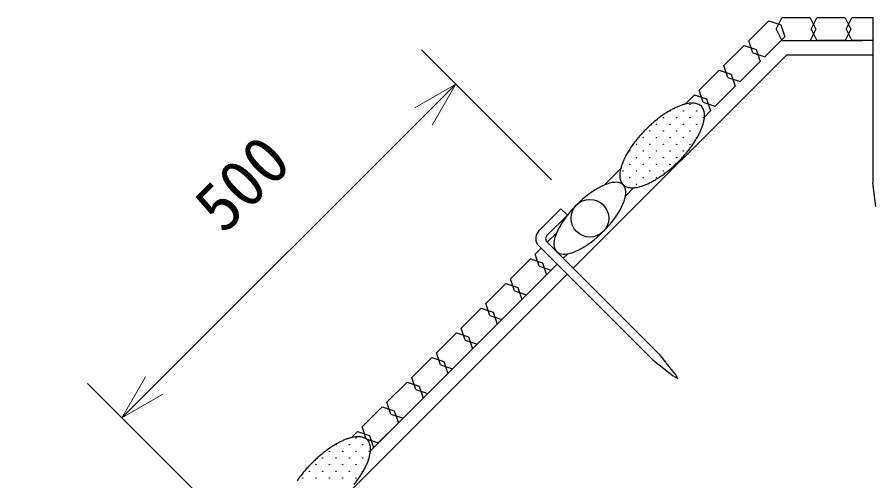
# Model space of a CAD drawing. Units: millimetres, scale not verified. Extents: x 200 to 8200, y 200 to 5825.
# Drawn here: x 2198 to 3104, y 3716 to 4208 of the extents above; entities that cross this region are included whole.
import ezdxf
from ezdxf.enums import TextEntityAlignment as Align

# ---------------------------------------------------------------- set-up
doc = ezdxf.new("R2010")
doc.units = ezdxf.units.MM
doc.header["$LTSCALE"] = 20
doc.layers.add('C-STR', color=6, linetype='Continuous', lineweight=25)
doc.layers.add('C-STR-DIM', color=1, linetype='Continuous', lineweight=13)
doc.styles.add('ＭＳ ゴシック', font='')
doc.styles.get('ＭＳ ゴシック').set_extended_font_data('MS Gothic')

msp = doc.modelspace()

# ---------------------------------------------------------------- linework, layer by layer
at = {"layer": 'C-STR', "color": 7}
for p, q in [((3001.3, 4194.82), (3007.3, 4206.82)), ((3037.3, 4206.82), (3007.3, 4206.82)), ((3037.3, 4206.82), (3043.3, 4194.82)), ((3038.46, 4194.82), (3044.46, 4206.82)), ((3074.46, 4206.82), (3044.46, 4206.82)), ((3074.46, 4206.82), (3080.46, 4194.82)), ((3075.63, 4194.82), (3081.63, 4206.82)), ((3103.81, 4206.82), (3081.63, 4206.82)), ((3103.81, 4207.74), (3103.81, 4032.03)), ((2993.52, 4203.69), (2972.31, 4182.48)), ((2993.52, 4203.69), (3006.25, 4199.45)), ((3006.25, 4199.45), (3010.49, 4186.72)), ((3010.49, 4186.72), (2989.28, 4165.51)), ((3001.3, 4194.82), (3007.3, 4182.82)), ((3043.3, 4194.82), (3037.3, 4182.82)), ((3038.46, 4194.82), (3044.46, 4182.82)), ((3080.46, 4194.82), (3074.46, 4182.82)), ((3075.63, 4194.82), (3081.63, 4182.82)), ((2967.36, 4177.53), (2946.15, 4156.31)), ((2967.36, 4177.53), (2980.09, 4173.28)), ((2976.55, 4169.75), (2972.31, 4182.48)), ((3006.6, 4182.82), (3092.81, 4182.82)), ((3007.3, 4182.82), (3037.3, 4182.82)), ((3044.46, 4182.82), (3074.46, 4182.82)), ((3074.46, 4182.82), (3044.46, 4182.82)), ((3103.81, 4182.82), (3081.63, 4182.82)), ((2976.55, 4169.75), (2989.28, 4165.51)), ((2980.09, 4173.28), (2984.33, 4160.56)), ((2786.54, 3941.55), (3012.81, 4167.82)), ((2984.33, 4160.56), (2963.12, 4139.34)), ((3012.81, 4167.82), (3103.81, 4167.82)), ((2941.2, 4151.36), (2919.98, 4130.15)), ((2941.2, 4151.36), (2953.93, 4147.12)), ((2950.39, 4143.59), (2946.15, 4156.31)), ((2950.39, 4143.59), (2963.12, 4139.34)), ((2953.93, 4147.12), (2958.17, 4134.39)), ((2958.17, 4134.39), (2936.95, 4113.18)), ((2915.03, 4125.2), (2905.5, 4115.67)), ((2915.03, 4125.2), (2927.76, 4120.96)), ((2924.23, 4117.42), (2919.98, 4130.15)), ((2924.23, 4117.42), (2936.95, 4113.18)), ((2927.76, 4120.96), (2932, 4108.23)), ((2932, 4108.23), (2925.53, 4101.76)), ((2836.95, 4047.12), (2819.41, 4029.58)), ((3106.81, 4007.03), (3103.81, 4032.03)), ((2839.57, 4029.93), (2840.29, 4029.32)), ((2841.49, 4026.94), (2840.29, 4029.32)), ((2841.9, 4018.13), (2850.41, 4026.64)), ((2750.25, 3981.39), (2773.55, 4004.69)), ((2780.35, 3997.89), (2759.09, 3976.64)), ((2780.35, 3997.89), (2773.55, 4004.69)), ((2769.08, 3979.25), (2758.96, 3969.12)), ((2758.79, 3969.29), (2879, 3849.08)), ((2752.59, 3962.76), (2746.34, 3956.51)), ((2748.39, 3966.96), (2872.64, 3842.72)), ((2741.39, 3951.56), (2720.18, 3930.35)), ((2741.39, 3951.56), (2754.12, 3947.32)), ((2750.59, 3943.78), (2746.34, 3956.51)), ((2775.93, 3952.15), (2780.67, 3956.89)), ((2571.98, 3748.2), (2769.56, 3945.79)), ((2750.59, 3943.78), (2763.31, 3939.54)), ((2754.12, 3947.32), (2758.36, 3934.59)), ((2079.96, 3234.97), (2780.17, 3935.18)), ((2737.15, 3913.38), (2758.36, 3934.59)), ((2715.23, 3925.4), (2694.02, 3904.18)), ((2715.23, 3925.4), (2727.96, 3921.15)), ((2724.42, 3917.62), (2720.18, 3930.35)), ((2724.42, 3917.62), (2737.15, 3913.38)), ((2727.96, 3921.15), (2732.2, 3908.43)), ((2710.99, 3887.21), (2732.2, 3908.43)), ((2689.07, 3899.23), (2667.85, 3878.02)), ((2689.07, 3899.23), (2701.8, 3894.99)), ((2698.26, 3891.46), (2694.02, 3904.18)), ((2698.26, 3891.46), (2710.99, 3887.21)), ((2701.8, 3894.99), (2706.04, 3882.26)), ((2672.1, 3865.29), (2667.85, 3878.02)), ((2684.82, 3861.05), (2706.04, 3882.26)), ((2662.9, 3873.07), (2641.69, 3851.86)), ((2662.9, 3873.07), (2675.63, 3868.83)), ((2672.1, 3865.29), (2684.82, 3861.05)), ((2675.63, 3868.83), (2679.88, 3856.1)), ((2645.93, 3839.13), (2641.69, 3851.86)), ((2658.66, 3834.89), (2679.88, 3856.1)), ((2636.74, 3846.91), (2615.53, 3825.7)), ((2636.74, 3846.91), (2649.47, 3842.67)), ((2649.47, 3842.67), (2653.71, 3829.94)), ((2892.44, 3827.16), (2872.64, 3842.72)), ((2894.56, 3829.28), (2879, 3849.08)), ((2645.93, 3839.13), (2658.66, 3834.89)), ((2619.77, 3812.97), (2615.53, 3825.7)), ((2632.5, 3808.72), (2653.71, 3829.94)), ((2892.59, 3827.01), (2897.18, 3824.54)), ((2897.18, 3824.54), (2894.71, 3829.13)), ((2610.58, 3820.75), (2589.37, 3799.53)), ((2610.58, 3820.75), (2623.31, 3816.5)), ((2623.31, 3816.5), (2627.55, 3803.78)), ((2619.77, 3812.97), (2632.5, 3808.72)), ((2593.61, 3786.8), (2589.37, 3799.53)), ((2606.34, 3782.56), (2627.55, 3803.78)), ((2584.42, 3794.58), (2563.2, 3773.37)), ((2584.42, 3794.58), (2597.14, 3790.34)), ((2597.14, 3790.34), (2601.39, 3777.61)), ((2593.61, 3786.8), (2606.34, 3782.56)), ((2567.45, 3760.64), (2563.2, 3773.37)), ((2580.17, 3756.4), (2601.39, 3777.61)), ((2558.25, 3768.42), (2551.95, 3762.11)), ((2558.25, 3768.42), (2570.98, 3764.18)), ((2567.45, 3760.64), (2580.17, 3756.4)), ((2570.98, 3764.18), (2575.22, 3751.45))]:
    msp.add_line(p, q, dxfattribs=at)
msp.add_lwpolyline([(2839.57, 4029.94), (2838.2, 4031.03), (2836.58, 4031.85), (2834.7, 4032.39), (2832.6, 4032.64), (2830.28, 4032.6), (2827.76, 4032.27), (2825.06, 4031.65), (2822.21, 4030.75), (2819.21, 4029.58), (2816.11, 4028.14), (2812.91, 4026.44), (2809.64, 4024.51), (2806.34, 4022.34), (2803.02, 4019.96), (2799.7, 4017.39), (2796.42, 4014.65), (2793.21, 4011.75), (2790.07, 4008.72), (2787.04, 4005.59), (2784.15, 4002.37), (2781.4, 3999.09), (2778.83, 3995.78), (2776.45, 3992.46), (2774.29, 3989.15), (2772.35, 3985.89), (2770.65, 3982.69), (2769.21, 3979.58), (2768.04, 3976.59), (2767.14, 3973.73), (2766.52, 3971.03), (2766.19, 3968.51), (2766.15, 3966.19), (2766.4, 3964.09), (2766.94, 3962.22), (2767.76, 3960.59), (2768.86, 3959.23), (2770.22, 3958.13), (2771.85, 3957.31), (2773.72, 3956.77), (2775.83, 3956.52), (2778.15, 3956.56), (2780.67, 3956.89), (2783.36, 3957.51), (2786.22, 3958.41), (2789.21, 3959.58), (2792.32, 3961.02), (2795.52, 3962.72), (2798.78, 3964.66), (2802.09, 3966.82), (2805.41, 3969.2), (2808.72, 3971.77), (2812, 3974.51), (2815.22, 3977.41), (2818.35, 3980.44), (2821.38, 3983.57), (2824.28, 3986.79), (2827.02, 3990.07), (2829.59, 3993.38), (2831.97, 3996.71), (2834.14, 4000.01), (2836.08, 4003.28), (2837.77, 4006.47), (2839.21, 4009.58), (2840.39, 4012.57), (2841.29, 4015.43), (2841.9, 4018.13), (2842.23, 4020.65), (2842.27, 4022.97), (2842.02, 4025.07), (2841.49, 4026.94)], dxfattribs=at)
at = {"layer": 'C-STR'}
for centre in [(2910.09, 4115.22), (2888.88, 4108.15), (2903.02, 4108.15), (2917.16, 4108.15), (2881.81, 4101.08), (2895.95, 4101.08), (2910.09, 4101.08), (2924.23, 4101.08), (2867.66, 4086.94), (2874.74, 4094.01), (2881.81, 4086.94), (2888.88, 4094.01), (2895.95, 4086.94), (2903.02, 4094.01), (2910.09, 4086.94), (2917.16, 4094.01), (2860.59, 4079.87), (2874.74, 4079.87), (2888.88, 4079.87), (2903.02, 4079.87), (2917.16, 4079.87), (2853.52, 4072.79), (2867.66, 4072.79), (2881.81, 4072.79), (2895.95, 4072.79), (2910.09, 4072.79), (2846.45, 4065.72), (2860.59, 4065.72), (2874.74, 4065.72), (2888.88, 4065.72), (2903.02, 4065.72), (2846.45, 4051.58), (2853.52, 4058.65), (2860.59, 4051.58), (2867.66, 4058.65), (2874.74, 4051.58), (2881.81, 4058.65), (2888.88, 4051.58), (2895.95, 4058.65), (2839.38, 4044.51), (2853.52, 4044.51), (2867.66, 4044.51), (2881.81, 4044.51), (2846.45, 4037.44), (2860.59, 4037.44), (2874.74, 4037.44), (2839.38, 4030.37), (2853.52, 4030.37), (2556.54, 3761.67), (2535.32, 3754.6), (2549.47, 3754.6), (2563.61, 3754.6), (2528.25, 3747.53), (2542.4, 3747.53), (2556.54, 3747.53), (2570.68, 3747.53), (2514.11, 3733.38), (2521.18, 3740.45), (2528.25, 3733.38), (2535.32, 3740.45), (2542.4, 3733.38), (2549.47, 3740.45), (2556.54, 3733.38), (2563.61, 3740.45), (2507.04, 3726.31), (2521.18, 3726.31), (2535.32, 3726.31), (2549.47, 3726.31), (2563.61, 3726.31), (2499.97, 3719.24), (2514.11, 3719.24), (2528.25, 3719.24), (2542.4, 3719.24), (2556.54, 3719.24)]:
    msp.add_circle(centre, 0.2, dxfattribs=at)
at = {"layer": 'C-STR', "color": 3}
msp.add_circle((2804.21, 3994.58), 20, dxfattribs=at)
at = {"layer": 'C-STR'}
for centre, radius, start, end in [((2919.78, 4060.75), 56.77, 108.80326, 112.62927), ((2916.37, 4070.95), 46.02, 104.48295, 108.88657), ((2914.06, 4080.17), 36.52, 99.44789, 104.58906), ((2912.81, 4088.13), 28.46, 93.50678, 99.5811), ((2912.47, 4094.65), 21.93, 86.44052, 93.66849), ((2912.83, 4099.63), 16.94, 78.03825, 86.62353), ((2913.61, 4103.09), 13.39, 68.18546, 78.21829), ((2914.46, 4105.15), 11.17, 57.01037, 68.317), ((2915.03, 4106.01), 10.13, 45.01386, 57.04319), ((2947.69, 4008.81), 115.88, 124.09737, 126.46771), ((2941.58, 4017.91), 104.92, 121.58723, 124.12134), ((2935.39, 4028.07), 93.02, 118.87071, 121.6182), ((2929.49, 4038.89), 80.7, 115.88807, 118.91043), ((2924.2, 4049.93), 68.47, 112.56416, 115.93892), ((2914.95, 4105.95), 10.23, 33.01144, 44.93151), ((2913.91, 4105.31), 11.45, 21.82403, 32.84859), ((2911.63, 4104.45), 13.89, 11.96106, 21.63519), ((2907.92, 4103.72), 17.67, 3.55372, 11.78451), ((2902.68, 4103.45), 22.91, 356.48617, 3.40483), ((2961.57, 3991.07), 138.42, 130.83354, 132.93555), ((2958.06, 3995.16), 133.03, 128.68346, 130.84298), ((2953.31, 4001.14), 125.4, 126.44944, 128.69699), ((2878.32, 4107.85), 47.74, 341.19243, 345.43805), ((2887.73, 4105.36), 38.01, 345.51163, 350.45142), ((2895.91, 4103.93), 29.7, 350.54559, 356.36653), ((2963.67, 3988.79), 141.52, 134.99959, 137.06863), ((2963.51, 3988.95), 141.29, 132.92974, 135.00204), ((2857.11, 4116.01), 70.48, 334.1093, 337.38763), ((2867.99, 4111.43), 58.67, 337.43247, 341.135), ((2952.45, 3998.29), 126.81, 141.31555, 143.53803), ((2958.12, 3993.72), 134.09, 139.16557, 141.30799), ((2961.88, 3990.45), 139.08, 137.06943, 139.16148), ((2825.33, 4133.6), 106.83, 325.90127, 328.39016), ((2835.34, 4127.4), 95.05, 328.4111, 331.1), ((2846.08, 4121.42), 82.76, 331.12721, 334.07429), ((2936.15, 4009.85), 106.83, 145.90127, 148.39016), ((2945.03, 4003.79), 117.58, 143.54942, 145.8855), ((2809.03, 4145.16), 126.81, 321.31555, 323.53803), ((2816.44, 4139.65), 117.58, 323.54942, 325.8855), ((2915.4, 4022.02), 82.76, 151.12721, 154.07429), ((2926.14, 4016.05), 95.05, 148.4111, 151.1), ((2799.59, 4152.99), 139.08, 317.06943, 319.16148), ((2803.36, 4149.73), 134.09, 319.16557, 321.30799), ((2883.16, 4035.59), 47.74, 161.19243, 165.43805), ((2893.48, 4032.02), 58.67, 157.43247, 161.135), ((2904.37, 4027.43), 70.48, 154.1093, 157.38763), ((2799.91, 4152.38), 138.42, 310.83354, 312.93555), ((2797.96, 4154.49), 141.29, 312.92974, 315.00204), ((2797.81, 4154.65), 141.52, 314.99959, 317.06863), ((2858.8, 4039.99), 22.91, 176.48617, 183.40483), ((2865.56, 4039.52), 29.7, 170.54559, 176.36653), ((2873.75, 4038.09), 38.01, 165.51163, 170.45142), ((2813.79, 4134.63), 115.88, 304.09737, 306.46771), ((2808.16, 4142.31), 125.4, 306.44944, 308.69699), ((2803.42, 4148.29), 133.03, 308.68346, 310.84298), ((2853.56, 4039.73), 17.67, 183.55372, 191.78451), ((2849.85, 4039), 13.89, 191.96106, 201.63519), ((2847.57, 4038.13), 11.45, 201.82403, 212.84859), ((2837.27, 4093.52), 68.47, 292.56416, 295.93892), ((2831.99, 4104.55), 80.7, 295.88807, 298.91043), ((2826.09, 4115.37), 93.02, 298.87071, 301.6182), ((2819.9, 4125.53), 104.92, 301.58723, 304.12134), ((2846.53, 4037.49), 10.23, 213.01144, 224.93151), ((2846.45, 4037.44), 10.13, 225.01386, 237.04319), ((2847.02, 4038.3), 11.17, 237.01037, 248.317), ((2847.87, 4040.36), 13.39, 248.18546, 258.21829), ((2848.65, 4043.82), 16.94, 258.03825, 266.62353), ((2849.01, 4048.8), 21.93, 266.44052, 273.66849), ((2848.67, 4055.32), 28.46, 273.50678, 279.5811), ((2847.41, 4063.28), 36.52, 279.44789, 284.58906), ((2845.1, 4072.5), 46.02, 284.48295, 288.88657), ((2841.7, 4082.7), 56.77, 288.80326, 292.62927), ((2566.22, 3707.2), 56.77, 108.80326, 112.62927), ((2562.82, 3717.39), 46.02, 104.48295, 108.88657), ((2560.51, 3726.61), 36.52, 99.44789, 104.58906), ((2559.25, 3734.58), 28.46, 93.50678, 99.5811), ((2558.91, 3741.09), 21.93, 86.44052, 93.66849), ((2559.28, 3746.07), 16.94, 78.03825, 86.62353), ((2560.05, 3749.53), 13.39, 68.18546, 78.21829), ((2560.91, 3751.59), 11.17, 57.01037, 68.317), ((2561.47, 3752.45), 10.13, 45.01386, 57.04319), ((2594.13, 3655.26), 115.88, 124.09737, 126.46771), ((2588.03, 3664.36), 104.92, 121.58723, 124.12134), ((2581.84, 3674.52), 93.02, 118.87071, 121.6182), ((2575.94, 3685.34), 80.7, 115.88807, 118.91043), ((2570.65, 3696.37), 68.47, 112.56416, 115.93892), ((2561.4, 3752.4), 10.23, 33.01144, 44.93151), ((2560.35, 3751.76), 11.45, 21.82403, 32.84859), ((2558.07, 3750.9), 13.89, 11.96106, 21.63519), ((2554.36, 3750.17), 17.67, 3.55372, 11.78451), ((2549.13, 3749.9), 22.91, 356.48617, 3.40483), ((2608.01, 3637.52), 138.42, 130.83354, 132.93555), ((2604.51, 3641.6), 133.03, 128.68346, 130.84298), ((2599.76, 3647.58), 125.4, 126.44944, 128.69699), ((2524.77, 3754.3), 47.74, 341.19243, 345.43805), ((2534.17, 3751.8), 38.01, 345.51163, 350.45142), ((2542.36, 3750.38), 29.7, 350.54559, 356.36653), ((2610.11, 3635.24), 141.52, 134.99959, 137.06863), ((2609.96, 3635.4), 141.29, 132.92974, 135.00204), ((2503.55, 3762.46), 70.48, 334.1093, 337.38763), ((2514.44, 3757.88), 58.67, 337.43247, 341.135), ((2598.89, 3644.73), 126.81, 141.31555, 143.53803), ((2604.57, 3640.17), 134.09, 139.16557, 141.30799), ((2608.33, 3636.9), 139.08, 137.06943, 139.16148), ((2471.77, 3780.05), 106.83, 325.90127, 328.39016), ((2481.79, 3773.84), 95.05, 328.4111, 331.1), ((2492.52, 3767.87), 82.76, 331.12721, 334.07429), ((2591.48, 3650.24), 117.58, 143.54942, 145.8855), ((2455.48, 3791.61), 126.81, 321.31555, 323.53803), ((2462.89, 3786.1), 117.58, 323.54942, 325.8855)]:
    msp.add_arc(centre, radius, start, end, dxfattribs=at)
at = {"layer": 'C-STR', "color": 7}
for centre, radius, start, end in [((2758.93, 3972.94), 12.12, 135.74558, 209.52089), ((2762.33, 3972.82), 5, 130.32386, 225)]:
    msp.add_arc(centre, radius, start, end, dxfattribs=at)
at = {"layer": 'C-STR-DIM'}
for p, q in [((2763.61, 4035.18), (2625.73, 4173.07)), ((2662.16, 4136.63), (2308.61, 3783.08)), ((2662.16, 4136.63), (2618.86, 4111.63)), ((2662.16, 4136.63), (2637.16, 4093.33)), ((2333.61, 3826.38), (2308.61, 3783.08)), ((2410.06, 3681.63), (2272.17, 3819.51)), ((2351.91, 3808.08), (2308.61, 3783.08))]:
    msp.add_line(p, q, dxfattribs=at)

# ---------------------------------------------------------------- texts
at = {"layer": 'C-STR-DIM', "color": 7, "style": 'ＭＳ ゴシック'}
msp.add_text('500', height=51.32, rotation=45, dxfattribs=at).set_placement((2427.51, 3965.63), align=Align.BOTTOM_LEFT)

doc.saveas('drawing.dxf')
